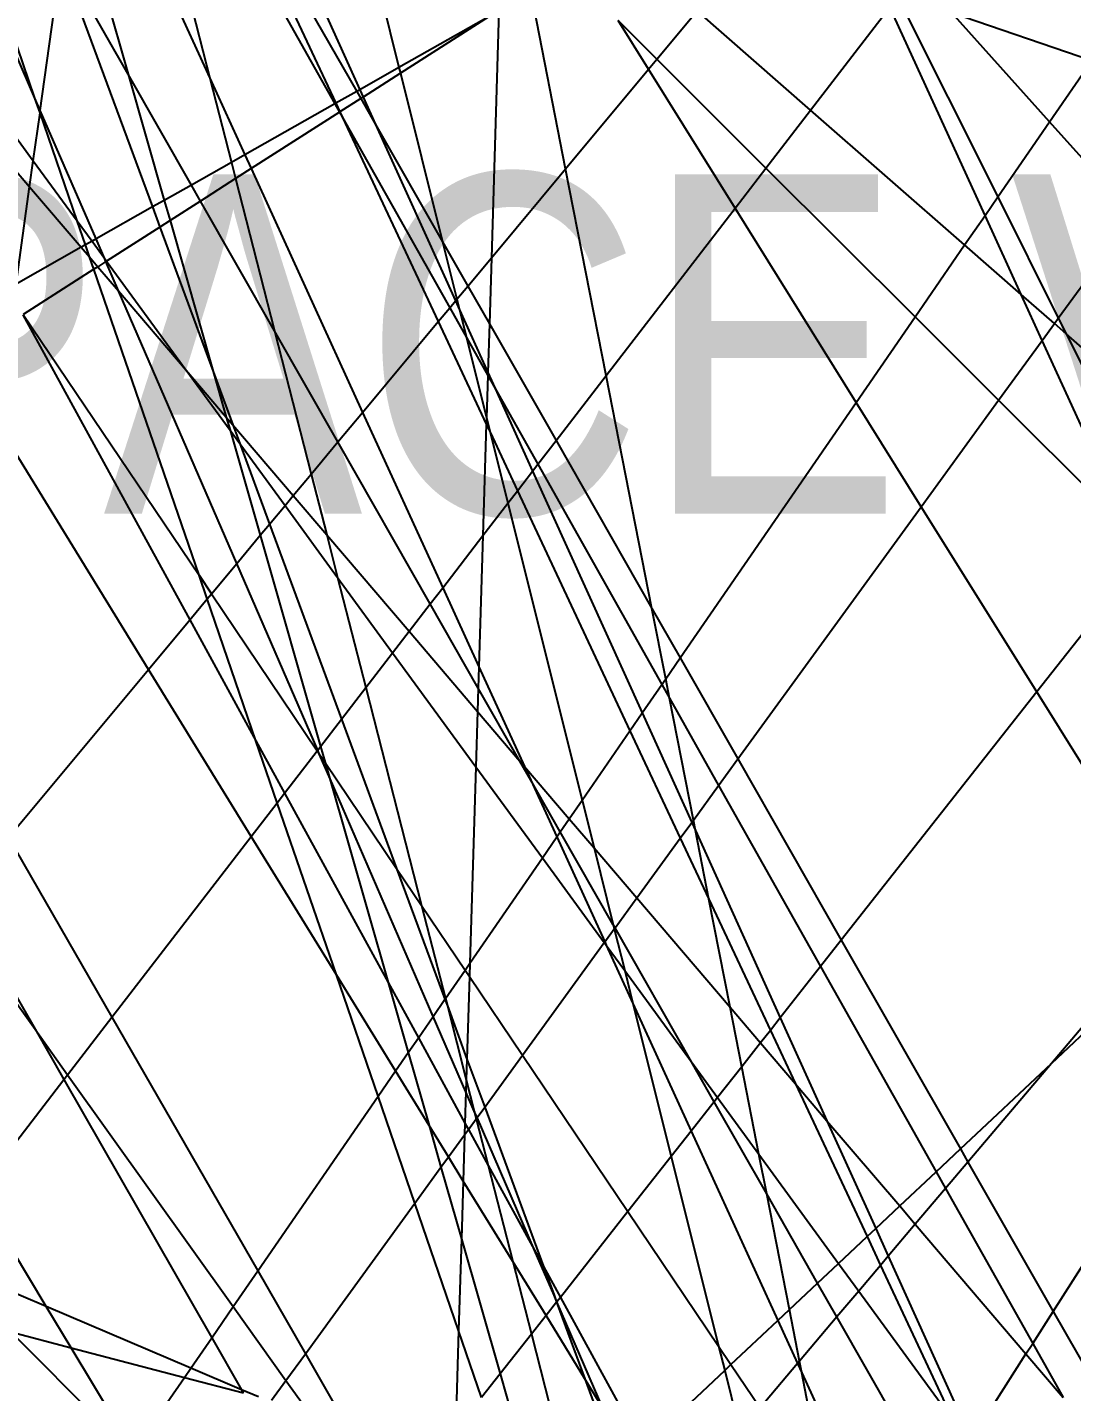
# Model space of a CAD drawing. Header units: metres. Extents: x 0 to 1324930, y 0 to 1631912.
# Drawn here: x 253732.62 to 253736.79, y 1630704.57 to 1630710.01 of the extents above; entities that cross this region are included whole.
import ezdxf
from ezdxf.enums import TextEntityAlignment as Align

# ---------------------------------------------------------------- set-up
doc = ezdxf.new("R2010")
doc.units = ezdxf.units.M
doc.header["$MEASUREMENT"] = 0
doc.layers.add('limites_parcelles', color=7, linetype='Continuous')
doc.layers.add('numero_lot', color=7, linetype='Continuous')
doc.styles.add('Arial Narrow2', font='ARIALN.TTF', dxfattribs={"height": 1.352178})

msp = doc.modelspace()

# ---------------------------------------------------------------- linework, layer by layer
at = {"layer": 'limites_parcelles'}
for p, q in [((253732.84761, 1630710.90446), (253733.35113, 1630709.80335)), ((253733.06801, 1630710.9091), (253733.35113, 1630709.80335)), ((253733.17004, 1630710.90805), (253733.84945, 1630709.70129)), ((253733.4287, 1630710.90538), (253733.94876, 1630709.75748)), ((253733.84075, 1630710.90114), (253734.10466, 1630709.8457)), ((253733.35161, 1630710.77459), (253733.85355, 1630709.70361)), ((253733.35161, 1630710.77459), (253733.93635, 1630709.75046)), ((253732.80415, 1630710.5934), (253733.02561, 1630709.81966)), ((253732.65455, 1630709.72388), (253732.41133, 1630710.43141)), ((253732.65455, 1630709.72388), (253732.38414, 1630710.34745)), ((253733.02561, 1630709.81966), (253732.76089, 1630710.28378)), ((253732.67581, 1630709.67485), (253732.75961, 1630710.27461)), ((253732.75961, 1630710.27461), (253733.12289, 1630709.29015)), ((253734.76885, 1630709.44258), (253734.63131, 1630710.14372)), ((253736.09213, 1630710.12682), (253736.4906, 1630709.33013)), ((253734.50324, 1630710.07125), (253734.4732, 1630709.08781)), ((253735.13269, 1630709.87917), (253735.29278, 1630710.07125)), ((253735.74479, 1630709.67587), (253735.29278, 1630710.07125)), ((253735.74479, 1630709.67587), (253736.06081, 1630710.08616)), ((253736.44007, 1630709.25679), (253736.06081, 1630710.08616)), ((253736.69697, 1630709.62965), (253736.307, 1630710.06459)), ((253736.307, 1630710.06459), (253736.86515, 1630709.87374)), ((253734.46395, 1630710.04901), (253734.10466, 1630709.8457)), ((253734.46395, 1630710.04901), (253734.11035, 1630709.82295)), ((253735.09923, 1630709.83901), (253734.97785, 1630710.03369)), ((253735.13269, 1630709.87917), (253734.97785, 1630710.03369)), ((253732.26915, 1630709.99236), (253732.64776, 1630709.47407)), ((253732.22336, 1630709.85097), (253732.63332, 1630709.37073)), ((253734.10466, 1630709.8457), (253733.94876, 1630709.75748)), ((253734.10466, 1630709.8457), (253734.11035, 1630709.82295)), ((253735.09923, 1630709.83901), (253735.13269, 1630709.87917)), ((253735.56731, 1630709.44544), (253735.13269, 1630709.87917)), ((253736.69697, 1630709.62965), (253736.86515, 1630709.87374)), ((253733.02561, 1630709.81966), (253733.1696, 1630709.31658)), ((253733.27767, 1630709.37773), (253733.02561, 1630709.81966)), ((253733.35113, 1630709.80335), (253733.43702, 1630709.4679)), ((253733.35113, 1630709.80335), (253733.49065, 1630709.49825)), ((253734.11035, 1630709.82295), (253733.96206, 1630709.72814)), ((253734.11035, 1630709.82295), (253734.27818, 1630709.15177)), ((253734.76885, 1630709.44258), (253735.09923, 1630709.83901)), ((253735.44424, 1630709.28566), (253735.09923, 1630709.83901)), ((253733.93635, 1630709.75046), (253733.85355, 1630709.70361)), ((253733.94876, 1630709.75748), (253733.93635, 1630709.75046)), ((253733.93635, 1630709.75046), (253733.95256, 1630709.72207)), ((253733.94876, 1630709.75748), (253733.96206, 1630709.72814)), ((253732.67454, 1630709.66573), (253732.65455, 1630709.72388)), ((253732.67581, 1630709.67485), (253732.65455, 1630709.72388)), ((253733.84945, 1630709.70129), (253733.49065, 1630709.49825)), ((253733.85355, 1630709.70361), (253733.84945, 1630709.70129)), ((253733.84945, 1630709.70129), (253733.86814, 1630709.6681)), ((253733.85355, 1630709.70361), (253733.86972, 1630709.6691)), ((253733.95256, 1630709.72207), (253733.86972, 1630709.6691)), ((253733.96206, 1630709.72814), (253733.95256, 1630709.72207)), ((253733.95256, 1630709.72207), (253734.01185, 1630709.61823)), ((253733.96206, 1630709.72814), (253734.01185, 1630709.61823)), ((253732.64776, 1630709.47407), (253732.67454, 1630709.66573)), ((253732.67454, 1630709.66573), (253732.67581, 1630709.67485)), ((253732.8228, 1630709.23445), (253732.67454, 1630709.66573)), ((253732.89786, 1630709.16281), (253732.67581, 1630709.67485)), ((253733.86814, 1630709.6681), (253733.51595, 1630709.44293)), ((253733.86972, 1630709.6691), (253733.86814, 1630709.6681)), ((253733.86814, 1630709.6681), (253733.88039, 1630709.64634)), ((253733.86972, 1630709.6691), (253733.88039, 1630709.64634)), ((253733.88039, 1630709.64634), (253734.26132, 1630708.83357)), ((253733.88039, 1630709.64634), (253734.30708, 1630708.88848)), ((253735.56731, 1630709.44544), (253735.74479, 1630709.67587)), ((253736.35878, 1630709.1388), (253735.74479, 1630709.67587)), ((253736.4906, 1630709.33013), (253736.69697, 1630709.62965)), ((253737.03052, 1630709.25762), (253736.69697, 1630709.62965)), ((253734.01185, 1630709.61823), (253734.33, 1630708.91599)), ((253734.01185, 1630709.61823), (253734.27818, 1630709.15177)), ((253732.63332, 1630709.37073), (253732.64776, 1630709.47407)), ((253732.64776, 1630709.47407), (253732.8228, 1630709.23445)), ((253733.43702, 1630709.4679), (253733.27767, 1630709.37773)), ((253733.49065, 1630709.49825), (253733.43702, 1630709.4679)), ((253733.43702, 1630709.4679), (253733.45362, 1630709.40308)), ((253733.49065, 1630709.49825), (253733.51595, 1630709.44293)), ((253733.51595, 1630709.44293), (253733.45362, 1630709.40308)), ((253733.51595, 1630709.44293), (253733.95995, 1630708.47195)), ((253734.4732, 1630709.08781), (253734.76885, 1630709.44258)), ((253734.93049, 1630708.61865), (253734.76885, 1630709.44258)), ((253735.44424, 1630709.28566), (253735.56731, 1630709.44544)), ((253736.16149, 1630708.85247), (253735.56731, 1630709.44544)), ((253732.57906, 1630708.98241), (253732.63332, 1630709.37073)), ((253732.63332, 1630709.37073), (253732.83916, 1630709.1296)), ((253733.27767, 1630709.37773), (253733.1696, 1630709.31658)), ((253733.31409, 1630709.31387), (253733.27767, 1630709.37773)), ((253733.45362, 1630709.40308), (253733.31409, 1630709.31387)), ((253733.45362, 1630709.40308), (253733.60873, 1630708.79729)), ((253733.1696, 1630709.31658), (253733.12289, 1630709.29015)), ((253733.1696, 1630709.31658), (253733.1926, 1630709.2362)), ((253733.31409, 1630709.31387), (253733.1926, 1630709.2362)), ((253733.60873, 1630708.79729), (253733.31409, 1630709.31387)), ((253736.44007, 1630709.25679), (253736.4906, 1630709.33013)), ((253736.4906, 1630709.33013), (253736.73213, 1630708.84724)), ((253733.12289, 1630709.29015), (253732.89786, 1630709.16281)), ((253733.12289, 1630709.29015), (253733.15231, 1630709.21044)), ((253734.93049, 1630708.61865), (253735.44424, 1630709.28566)), ((253735.92676, 1630708.51177), (253735.44424, 1630709.28566)), ((253736.35878, 1630709.1388), (253736.44007, 1630709.25679)), ((253736.5842, 1630708.94162), (253736.44007, 1630709.25679)), ((253736.73213, 1630708.84724), (253737.03052, 1630709.25762)), ((253732.85564, 1630709.13892), (253732.8228, 1630709.23445)), ((253732.8228, 1630709.23445), (253732.88178, 1630709.15371)), ((253733.15231, 1630709.21044), (253732.93965, 1630709.07448)), ((253733.1926, 1630709.2362), (253733.15231, 1630709.21044)), ((253733.15231, 1630709.21044), (253733.36474, 1630708.63477)), ((253733.1926, 1630709.2362), (253733.36474, 1630708.63477)), ((253732.85564, 1630709.13892), (253732.83916, 1630709.1296)), ((253732.88178, 1630709.15371), (253732.85564, 1630709.13892)), ((253732.87211, 1630709.091), (253732.85564, 1630709.13892)), ((253732.89786, 1630709.16281), (253732.88178, 1630709.15371)), ((253732.88178, 1630709.15371), (253732.93105, 1630709.08626)), ((253732.93105, 1630709.08626), (253732.89786, 1630709.16281)), ((253734.27818, 1630709.15177), (253734.33549, 1630708.92257)), ((253734.27818, 1630709.15177), (253734.37914, 1630708.97495)), ((253736.16149, 1630708.85247), (253736.35878, 1630709.1388)), ((253736.5842, 1630708.94162), (253736.35878, 1630709.1388)), ((253732.83916, 1630709.1296), (253732.57906, 1630708.98241)), ((253732.83916, 1630709.1296), (253732.87211, 1630709.091)), ((253732.88893, 1630709.04206), (253732.87211, 1630709.091)), ((253732.87211, 1630709.091), (253732.90508, 1630709.05238)), ((253732.93692, 1630709.07273), (253732.93105, 1630709.08626)), ((253732.93105, 1630709.08626), (253732.93965, 1630709.07448)), ((253734.37914, 1630708.97495), (253734.4732, 1630709.08781)), ((253734.4732, 1630709.08781), (253734.46515, 1630708.82431)), ((253732.88893, 1630709.04206), (253732.60745, 1630708.86209)), ((253732.90508, 1630709.05238), (253732.88893, 1630709.04206)), ((253733.30815, 1630707.82257), (253732.88893, 1630709.04206)), ((253732.93692, 1630709.07273), (253732.90508, 1630709.05238)), ((253732.90508, 1630709.05238), (253732.98772, 1630708.95557)), ((253732.93965, 1630709.07448), (253732.93692, 1630709.07273)), ((253732.98772, 1630708.95557), (253732.93692, 1630709.07273)), ((253732.93965, 1630709.07448), (253733.25664, 1630708.64054)), ((253734.33549, 1630708.92257), (253734.37914, 1630708.97495)), ((253734.37914, 1630708.97495), (253734.46515, 1630708.82431)), ((253733.45841, 1630707.87014), (253732.98772, 1630708.95557)), ((253732.98772, 1630708.95557), (253733.25664, 1630708.64054)), ((253734.33, 1630708.91599), (253734.33549, 1630708.92257)), ((253734.33549, 1630708.92257), (253734.34592, 1630708.88085)), ((253736.66781, 1630708.75878), (253736.5842, 1630708.94162)), ((253736.71656, 1630708.82584), (253736.5842, 1630708.94162)), ((253734.26132, 1630708.83357), (253734.30708, 1630708.88848)), ((253734.30708, 1630708.88848), (253734.33, 1630708.91599)), ((253734.30708, 1630708.88848), (253734.37353, 1630708.77044)), ((253734.33, 1630708.91599), (253734.34592, 1630708.88085)), ((253734.34592, 1630708.88085), (253734.37353, 1630708.77044)), ((253734.34592, 1630708.88085), (253734.45924, 1630708.63074)), ((253732.60583, 1630708.86106), (253733.27099, 1630707.64524)), ((253732.60745, 1630708.86209), (253733.30815, 1630707.82257)), ((253733.95995, 1630708.47195), (253734.26132, 1630708.83357)), ((253734.26132, 1630708.83357), (253734.45294, 1630708.42469)), ((253734.46515, 1630708.82431), (253734.45924, 1630708.63074)), ((253734.46515, 1630708.82431), (253734.73069, 1630708.35924)), ((253735.92676, 1630708.51177), (253736.16149, 1630708.85247)), ((253736.49438, 1630708.52026), (253736.16149, 1630708.85247)), ((253736.66781, 1630708.75878), (253736.71656, 1630708.82584)), ((253736.71656, 1630708.82584), (253736.73213, 1630708.84724)), ((253736.76328, 1630708.78498), (253736.71656, 1630708.82584)), ((253736.73213, 1630708.84724), (253736.76328, 1630708.78498)), ((253733.60873, 1630708.79729), (253733.755, 1630708.22602)), ((253733.8616, 1630708.35393), (253733.60873, 1630708.79729)), ((253734.37353, 1630708.77044), (253734.45371, 1630708.44979)), ((253734.37353, 1630708.77044), (253734.45888, 1630708.61886)), ((253736.49438, 1630708.52026), (253736.66781, 1630708.75878)), ((253737.01402, 1630708.00168), (253736.66781, 1630708.75878)), ((253736.76328, 1630708.78498), (253737.15413, 1630708.00354)), ((253737.35899, 1630708.26389), (253736.76328, 1630708.78498)), ((253733.25664, 1630708.64054), (253733.43166, 1630708.40096)), ((253733.25664, 1630708.64054), (253733.41678, 1630708.45296)), ((253733.36474, 1630708.63477), (253733.41678, 1630708.45296)), ((253733.36474, 1630708.63477), (253733.44329, 1630708.42189)), ((253734.45888, 1630708.61886), (253734.45371, 1630708.44979)), ((253734.45924, 1630708.63074), (253734.45888, 1630708.61886)), ((253734.45888, 1630708.61886), (253734.4883, 1630708.56659)), ((253734.45924, 1630708.63074), (253734.4883, 1630708.56659)), ((253734.73069, 1630708.35924), (253734.93049, 1630708.61865)), ((253735.11259, 1630707.69036), (253734.93049, 1630708.61865)), ((253734.4883, 1630708.56659), (253734.63722, 1630708.23789)), ((253734.4883, 1630708.56659), (253734.6581, 1630708.265)), ((253735.22508, 1630707.49336), (253735.92676, 1630708.51177)), ((253736.18594, 1630708.09607), (253735.92676, 1630708.51177)), ((253736.18594, 1630708.09607), (253736.49438, 1630708.52026)), ((253737.01402, 1630708.00168), (253736.49438, 1630708.52026)), ((253733.10646, 1630707.44781), (253732.50193, 1630708.43032)), ((253733.41678, 1630708.45296), (253733.43166, 1630708.40096)), ((253733.41678, 1630708.45296), (253733.44329, 1630708.42189)), ((253733.8616, 1630708.35393), (253733.95995, 1630708.47195)), ((253733.95995, 1630708.47195), (253734.27941, 1630707.77335)), ((253734.45371, 1630708.44979), (253734.45294, 1630708.42469)), ((253734.45371, 1630708.44979), (253734.46804, 1630708.39248)), ((253733.43166, 1630708.40096), (253733.55159, 1630707.98194)), ((253733.43166, 1630708.40096), (253733.47078, 1630708.3474)), ((253733.44329, 1630708.42189), (253733.47078, 1630708.3474)), ((253733.44329, 1630708.42189), (253733.68362, 1630708.14037)), ((253734.45294, 1630708.42469), (253734.43939, 1630707.98105)), ((253734.45294, 1630708.42469), (253734.46804, 1630708.39248)), ((253734.46804, 1630708.39248), (253734.53869, 1630708.10996)), ((253734.46804, 1630708.39248), (253734.57708, 1630708.15982)), ((253733.47078, 1630708.3474), (253733.58905, 1630708.0269)), ((253733.47078, 1630708.3474), (253733.65079, 1630708.10098)), ((253733.755, 1630708.22602), (253733.8616, 1630708.35393)), ((253734.22962, 1630707.7087), (253733.8616, 1630708.35393)), ((253734.6581, 1630708.265), (253734.73069, 1630708.35924)), ((253734.73069, 1630708.35924), (253735.11259, 1630707.69036)), ((253733.68362, 1630708.14037), (253733.755, 1630708.22602)), ((253733.755, 1630708.22602), (253733.81691, 1630707.98423)), ((253734.57708, 1630708.15982), (253734.63722, 1630708.23789)), ((253734.63722, 1630708.23789), (253734.6581, 1630708.265)), ((253734.63722, 1630708.23789), (253735.07393, 1630707.27398)), ((253734.6581, 1630708.265), (253735.15214, 1630707.3875)), ((253734.53869, 1630708.10996), (253734.57708, 1630708.15982)), ((253734.57708, 1630708.15982), (253735.02532, 1630707.20343)), ((253733.65079, 1630708.10098), (253733.68362, 1630708.14037)), ((253733.68362, 1630708.14037), (253733.81691, 1630707.98423)), ((253734.43939, 1630707.98105), (253734.53869, 1630708.10996)), ((253734.53869, 1630708.10996), (253734.83459, 1630706.9266)), ((253733.58905, 1630708.0269), (253733.65079, 1630708.10098)), ((253733.65079, 1630708.10098), (253733.86053, 1630707.81386)), ((253735.45495, 1630707.09075), (253736.18594, 1630708.09607)), ((253736.64616, 1630707.35794), (253736.18594, 1630708.09607)), ((253733.55159, 1630707.98194), (253733.58905, 1630708.0269)), ((253733.58905, 1630708.0269), (253733.87593, 1630707.2495)), ((253733.45841, 1630707.87014), (253733.55159, 1630707.98194)), ((253733.55159, 1630707.98194), (253733.7923, 1630707.14092)), ((253733.81691, 1630707.98423), (253733.86053, 1630707.81386)), ((253733.81691, 1630707.98423), (253734.14542, 1630707.59939)), ((253734.27941, 1630707.77335), (253734.43939, 1630707.98105)), ((253734.43939, 1630707.98105), (253734.42343, 1630707.45841)), ((253737.06498, 1630707.89023), (253736.64616, 1630707.35794)), ((253733.35762, 1630707.74919), (253733.45841, 1630707.87014)), ((253733.781, 1630707.12625), (253733.45841, 1630707.87014)), ((253733.34046, 1630707.7286), (253733.30815, 1630707.82257)), ((253733.30815, 1630707.82257), (253733.35762, 1630707.74919)), ((253733.86053, 1630707.81386), (253733.97282, 1630707.37529)), ((253733.86053, 1630707.81386), (253734.07962, 1630707.51395)), ((253733.27099, 1630707.64524), (253733.34046, 1630707.7286)), ((253733.34046, 1630707.7286), (253733.35762, 1630707.74919)), ((253733.53501, 1630707.16265), (253733.34046, 1630707.7286)), ((253733.35762, 1630707.74919), (253733.77914, 1630707.12384)), ((253734.22962, 1630707.7087), (253734.27941, 1630707.77335)), ((253734.27941, 1630707.77335), (253734.42343, 1630707.45841)), ((253734.14542, 1630707.59939), (253734.22962, 1630707.7087)), ((253734.42083, 1630707.37344), (253734.22962, 1630707.7087)), ((253735.1676, 1630707.40994), (253735.11259, 1630707.69036)), ((253735.11259, 1630707.69036), (253735.22508, 1630707.49336)), ((253733.10646, 1630707.44781), (253733.27099, 1630707.64524)), ((253733.27099, 1630707.64524), (253733.53501, 1630707.16265)), ((253734.07962, 1630707.51395), (253734.14542, 1630707.59939)), ((253734.14542, 1630707.59939), (253734.41798, 1630707.2801)), ((253733.97282, 1630707.37529), (253734.07962, 1630707.51395)), ((253734.07962, 1630707.51395), (253734.41126, 1630707.05995)), ((253734.42343, 1630707.45841), (253734.42083, 1630707.37344)), ((253734.42343, 1630707.45841), (253734.60532, 1630707.06065)), ((253735.1676, 1630707.40994), (253735.22508, 1630707.49336)), ((253735.22508, 1630707.49336), (253735.45495, 1630707.09075)), ((253732.54858, 1630706.77839), (253733.10646, 1630707.44781)), ((253733.516, 1630706.7822), (253733.10646, 1630707.44781)), ((253735.15214, 1630707.3875), (253735.1676, 1630707.40994)), ((253735.18263, 1630707.33336), (253735.1676, 1630707.40994)), ((253733.87593, 1630707.2495), (253733.97282, 1630707.37529)), ((253733.97282, 1630707.37529), (253734.19527, 1630706.5065)), ((253734.42083, 1630707.37344), (253734.41798, 1630707.2801)), ((253734.58699, 1630707.08212), (253734.42083, 1630707.37344)), ((253735.07393, 1630707.27398), (253735.15214, 1630707.3875)), ((253735.15214, 1630707.3875), (253735.18263, 1630707.33336)), ((253736.64616, 1630707.35794), (253735.86746, 1630706.36827)), ((253737.20238, 1630706.46582), (253736.64616, 1630707.35794)), ((253735.27797, 1630706.84734), (253735.18263, 1630707.33336)), ((253735.18263, 1630707.33336), (253735.37845, 1630706.98554)), ((253733.7923, 1630707.14092), (253733.87593, 1630707.2495)), ((253733.87593, 1630707.2495), (253734.09547, 1630706.65456)), ((253734.41798, 1630707.2801), (253734.41126, 1630707.05995)), ((253734.41798, 1630707.2801), (253734.58699, 1630707.08212)), ((253735.02532, 1630707.20343), (253735.07393, 1630707.27398)), ((253735.07393, 1630707.27398), (253735.27135, 1630706.83823)), ((253734.83459, 1630706.9266), (253735.02532, 1630707.20343)), ((253735.02532, 1630707.20343), (253735.22582, 1630706.77562)), ((253733.61957, 1630706.91666), (253733.53501, 1630707.16265)), ((253733.53501, 1630707.16265), (253733.64881, 1630706.95463)), ((253733.77914, 1630707.12384), (253733.781, 1630707.12625)), ((253733.781, 1630707.12625), (253733.7923, 1630707.14092)), ((253733.78727, 1630707.11178), (253733.781, 1630707.12625)), ((253733.7923, 1630707.14092), (253733.8105, 1630707.07732)), ((253733.64881, 1630706.95463), (253733.77914, 1630707.12384)), ((253733.77914, 1630707.12384), (253733.78727, 1630707.11178)), ((253733.82659, 1630707.02111), (253733.78727, 1630707.11178)), ((253733.78727, 1630707.11178), (253733.8105, 1630707.07732)), ((253733.8105, 1630707.07732), (253733.82659, 1630707.02111)), ((253733.8105, 1630707.07732), (253734.09547, 1630706.65456)), ((253734.62991, 1630707.00688), (253734.58699, 1630707.08212)), ((253734.58699, 1630707.08212), (253734.60532, 1630707.06065)), ((253735.37845, 1630706.98554), (253735.45495, 1630707.09075)), ((253735.45495, 1630707.09075), (253735.86746, 1630706.36827)), ((253733.82659, 1630707.02111), (253734.06154, 1630706.20023)), ((253734.2411, 1630706.06523), (253733.82659, 1630707.02111)), ((253734.41126, 1630707.05995), (253734.38736, 1630706.2775)), ((253734.41126, 1630707.05995), (253734.67639, 1630706.697)), ((253734.60532, 1630707.06065), (253734.62991, 1630707.00688)), ((253734.60532, 1630707.06065), (253734.7833, 1630706.85216)), ((253734.62991, 1630707.00688), (253734.73362, 1630706.78007)), ((253734.74765, 1630706.80043), (253734.62991, 1630707.00688)), ((253735.27797, 1630706.84734), (253735.37845, 1630706.98554)), ((253735.37845, 1630706.98554), (253735.78499, 1630706.26346)), ((253733.516, 1630706.7822), (253733.61957, 1630706.91666)), ((253733.61957, 1630706.91666), (253733.64881, 1630706.95463)), ((253733.85544, 1630706.23053), (253733.61957, 1630706.91666)), ((253733.64881, 1630706.95463), (253734.06154, 1630706.20023)), ((253734.7833, 1630706.85216), (253734.83459, 1630706.9266)), ((253734.83459, 1630706.9266), (253734.88216, 1630706.73635)), ((253734.73362, 1630706.78007), (253734.74765, 1630706.80043)), ((253734.74765, 1630706.80043), (253734.7833, 1630706.85216)), ((253734.95863, 1630706.43054), (253734.74765, 1630706.80043)), ((253734.7833, 1630706.85216), (253734.88216, 1630706.73635)), ((253735.22582, 1630706.77562), (253735.27135, 1630706.83823)), ((253735.27135, 1630706.83823), (253735.27797, 1630706.84734)), ((253735.27135, 1630706.83823), (253735.28618, 1630706.8055)), ((253735.28618, 1630706.8055), (253735.27797, 1630706.84734)), ((253735.33971, 1630706.53262), (253735.28618, 1630706.8055)), ((253735.28618, 1630706.8055), (253735.62429, 1630706.05921)), ((253732.54858, 1630706.77839), (253732.96088, 1630706.06148)), ((253732.96088, 1630706.06148), (253733.516, 1630706.7822)), ((253733.85544, 1630706.23053), (253733.516, 1630706.7822)), ((253734.67639, 1630706.697), (253734.73362, 1630706.78007)), ((253734.73362, 1630706.78007), (253734.9249, 1630706.36177)), ((253735.05232, 1630706.53701), (253735.22582, 1630706.77562)), ((253735.22582, 1630706.77562), (253735.33971, 1630706.53262)), ((253734.38736, 1630706.2775), (253734.67639, 1630706.697)), ((253734.67639, 1630706.697), (253734.92309, 1630706.35928)), ((253734.88216, 1630706.73635), (253734.95863, 1630706.43054)), ((253734.88216, 1630706.73635), (253735.05232, 1630706.53701)), ((253734.09547, 1630706.65456), (253734.28789, 1630706.13313)), ((253734.09547, 1630706.65456), (253734.19527, 1630706.5065)), ((253732.35183, 1630706.5423), (253732.6548, 1630706.01365)), ((253734.96578, 1630706.41799), (253735.05232, 1630706.53701)), ((253735.05232, 1630706.53701), (253735.42434, 1630706.10121)), ((253735.42434, 1630706.10121), (253735.33971, 1630706.53262)), ((253735.33971, 1630706.53262), (253735.58499, 1630706.00927)), ((253732.31161, 1630706.49405), (253732.6548, 1630706.01365)), ((253734.19527, 1630706.5065), (253734.29006, 1630706.13629)), ((253734.19527, 1630706.5065), (253734.36829, 1630706.24982)), ((253734.95863, 1630706.43054), (253734.96279, 1630706.41388)), ((253734.96578, 1630706.41799), (253734.95863, 1630706.43054)), ((253734.96279, 1630706.41388), (253734.96578, 1630706.41799)), ((253735.27059, 1630705.88358), (253734.96578, 1630706.41799)), ((253737.20238, 1630706.46582), (253736.70484, 1630705.87788)), ((253734.9249, 1630706.36177), (253734.96279, 1630706.41388)), ((253734.96279, 1630706.41388), (253735.00421, 1630706.24823)), ((253735.86746, 1630706.36827), (253735.78499, 1630706.26346)), ((253735.86746, 1630706.36827), (253736.34205, 1630705.53705)), ((253736.70484, 1630705.87788), (253737.24977, 1630706.38982)), ((253734.5969, 1630705.91067), (253734.92309, 1630706.35928)), ((253734.92309, 1630706.35928), (253734.9249, 1630706.36177)), ((253734.92309, 1630706.35928), (253734.93097, 1630706.34849)), ((253734.9249, 1630706.36177), (253734.93097, 1630706.34849)), ((253734.93097, 1630706.34849), (253735.03727, 1630706.11605)), ((253734.93097, 1630706.34849), (253735.00421, 1630706.24823)), ((253734.36829, 1630706.24982), (253734.38736, 1630706.2775)), ((253734.38736, 1630706.2775), (253734.38572, 1630706.22396)), ((253735.78499, 1630706.26346), (253735.62429, 1630706.05921)), ((253735.78499, 1630706.26346), (253736.2452, 1630705.44606)), ((253734.02172, 1630705.74682), (253733.85544, 1630706.23053)), ((253734.0911, 1630705.84752), (253733.85544, 1630706.23053)), ((253734.29006, 1630706.13629), (253734.36829, 1630706.24982)), ((253734.36829, 1630706.24982), (253734.38572, 1630706.22396)), ((253734.38572, 1630706.22396), (253734.37568, 1630705.89521)), ((253734.38572, 1630706.22396), (253734.5969, 1630705.91067)), ((253735.00421, 1630706.24823), (253735.03727, 1630706.11605)), ((253735.00421, 1630706.24823), (253735.27059, 1630705.88358)), ((253734.06154, 1630706.20023), (253734.14154, 1630705.92072)), ((253734.06154, 1630706.20023), (253734.18218, 1630705.97971)), ((253734.2411, 1630706.06523), (253734.28789, 1630706.13313)), ((253734.28789, 1630706.13313), (253734.29006, 1630706.13629)), ((253734.28789, 1630706.13313), (253734.29765, 1630706.10668)), ((253734.29006, 1630706.13629), (253734.29765, 1630706.10668)), ((253734.29765, 1630706.10668), (253734.37314, 1630705.81184)), ((253734.29765, 1630706.10668), (253734.37568, 1630705.89521)), ((253735.03727, 1630706.11605), (253735.18962, 1630705.50677)), ((253735.03727, 1630706.11605), (253735.26947, 1630705.60826)), ((253735.47084, 1630705.86418), (253735.42434, 1630706.10121)), ((253735.42434, 1630706.10121), (253735.54558, 1630705.95918)), ((253732.78435, 1630705.83229), (253732.96088, 1630706.06148)), ((253732.96088, 1630706.06148), (253733.54215, 1630705.05077)), ((253734.18218, 1630705.97971), (253734.2411, 1630706.06523)), ((253734.37168, 1630705.76412), (253734.2411, 1630706.06523)), ((253735.62429, 1630706.05921), (253735.58499, 1630706.00927)), ((253735.62429, 1630706.05921), (253735.80988, 1630705.64958)), ((253736.71161, 1630704.8898), (253737.45687, 1630706.05766)), ((253732.6548, 1630706.01365), (253732.76966, 1630705.81322)), ((253732.6548, 1630706.01365), (253732.78435, 1630705.83229)), ((253735.58499, 1630706.00927), (253735.54558, 1630705.95918)), ((253735.58499, 1630706.00927), (253735.68501, 1630705.79585)), ((253734.14154, 1630705.92072), (253734.18218, 1630705.97971)), ((253734.18218, 1630705.97971), (253734.3679, 1630705.64025)), ((253735.54558, 1630705.95918), (253735.47084, 1630705.86418)), ((253735.54558, 1630705.95918), (253735.68501, 1630705.79585)), ((253734.0911, 1630705.84752), (253734.14154, 1630705.92072)), ((253734.14154, 1630705.92072), (253734.22457, 1630705.6306)), ((253734.37568, 1630705.89521), (253734.37314, 1630705.81184)), ((253734.37568, 1630705.89521), (253734.44637, 1630705.70365)), ((253734.44637, 1630705.70365), (253734.5969, 1630705.91067)), ((253734.5969, 1630705.91067), (253735.01702, 1630705.28741)), ((253735.36116, 1630705.72479), (253735.27059, 1630705.88358)), ((253735.27059, 1630705.88358), (253735.37434, 1630705.74155)), ((253736.34205, 1630705.53705), (253736.70484, 1630705.87788)), ((253736.70484, 1630705.87788), (253736.37202, 1630705.48458)), ((253732.76966, 1630705.81322), (253732.78435, 1630705.83229)), ((253732.78435, 1630705.83229), (253733.4442, 1630704.9086)), ((253734.02172, 1630705.74682), (253734.0911, 1630705.84752)), ((253734.22457, 1630705.6306), (253734.0911, 1630705.84752)), ((253735.47084, 1630705.86418), (253735.37434, 1630705.74155)), ((253735.53915, 1630705.51593), (253735.47084, 1630705.86418)), ((253732.4249, 1630705.3656), (253732.76966, 1630705.81322)), ((253732.76966, 1630705.81322), (253733.35898, 1630704.78492)), ((253734.37314, 1630705.81184), (253734.37168, 1630705.76412)), ((253734.37314, 1630705.81184), (253734.40508, 1630705.68711)), ((253735.68501, 1630705.79585), (253735.97008, 1630705.1876)), ((253735.68501, 1630705.79585), (253735.80988, 1630705.64958)), ((253733.54215, 1630705.05077), (253734.02172, 1630705.74682)), ((253734.16812, 1630705.32097), (253734.02172, 1630705.74682)), ((253734.37168, 1630705.76412), (253734.3679, 1630705.64025)), ((253734.40508, 1630705.68711), (253734.37168, 1630705.76412)), ((253735.36116, 1630705.72479), (253735.26947, 1630705.60826)), ((253735.37434, 1630705.74155), (253735.36116, 1630705.72479)), ((253735.57002, 1630705.35859), (253735.36116, 1630705.72479)), ((253735.37434, 1630705.74155), (253735.53915, 1630705.51593)), ((253734.3818, 1630705.61484), (253734.4127, 1630705.65734)), ((253734.40508, 1630705.68711), (253734.4127, 1630705.65734)), ((253734.41601, 1630705.66189), (253734.40508, 1630705.68711)), ((253734.4127, 1630705.65734), (253734.41601, 1630705.66189)), ((253734.4127, 1630705.65734), (253734.46034, 1630705.47127)), ((253734.41601, 1630705.66189), (253734.44637, 1630705.70365)), ((253734.6452, 1630705.13337), (253734.41601, 1630705.66189)), ((253734.44637, 1630705.70365), (253734.68088, 1630705.06816)), ((253734.22457, 1630705.6306), (253734.27222, 1630705.46414)), ((253734.30189, 1630705.50494), (253734.22457, 1630705.6306)), ((253734.3679, 1630705.64025), (253734.36648, 1630705.59377)), ((253734.36648, 1630705.59377), (253734.3818, 1630705.61484)), ((253734.3679, 1630705.64025), (253734.3818, 1630705.61484)), ((253734.3818, 1630705.61484), (253734.46034, 1630705.47127)), ((253735.26947, 1630705.60826), (253735.18962, 1630705.50677)), ((253735.26947, 1630705.60826), (253735.61456, 1630704.8536)), ((253735.80988, 1630705.64958), (253736.00452, 1630705.21995)), ((253735.80988, 1630705.64958), (253736.10003, 1630705.30968)), ((253734.30189, 1630705.50494), (253734.36648, 1630705.59377)), ((253734.36648, 1630705.59377), (253734.36084, 1630705.40914)), ((253734.27222, 1630705.46414), (253734.30189, 1630705.50494)), ((253734.36084, 1630705.40914), (253734.30189, 1630705.50494)), ((253735.18962, 1630705.50677), (253735.01702, 1630705.28741)), ((253735.18962, 1630705.50677), (253735.3786, 1630704.75099)), ((253735.57002, 1630705.35859), (253735.53915, 1630705.51593)), ((253735.53915, 1630705.51593), (253735.85677, 1630705.08114)), ((253736.2452, 1630705.44606), (253736.34205, 1630705.53705)), ((253736.34205, 1630705.53705), (253736.37202, 1630705.48458)), ((253734.16812, 1630705.32097), (253734.27222, 1630705.46414)), ((253734.27222, 1630705.46414), (253734.35381, 1630705.17907)), ((253734.46034, 1630705.47127), (253734.5585, 1630705.08788)), ((253734.46034, 1630705.47127), (253734.6452, 1630705.13337)), ((253736.10003, 1630705.30968), (253736.2452, 1630705.44606)), ((253736.2452, 1630705.44606), (253736.28284, 1630705.3792)), ((253736.37202, 1630705.48458), (253736.28284, 1630705.3792)), ((253736.37202, 1630705.48458), (253736.71161, 1630704.8898)), ((253734.36084, 1630705.40914), (253734.35381, 1630705.17907)), ((253734.5585, 1630705.08788), (253734.36084, 1630705.40914)), ((253732.69958, 1630704.90919), (253732.4249, 1630705.3656)), ((253735.6606, 1630704.89685), (253735.57002, 1630705.35859)), ((253735.7731, 1630705.00254), (253735.57002, 1630705.35859)), ((253736.28284, 1630705.3792), (253736.16229, 1630705.23675)), ((253736.28284, 1630705.3792), (253736.6302, 1630704.76223)), ((253733.73183, 1630704.72094), (253734.16812, 1630705.32097)), ((253734.34264, 1630704.8133), (253734.16812, 1630705.32097)), ((253735.01702, 1630705.28741), (253734.74799, 1630704.94549)), ((253735.01702, 1630705.28741), (253735.3786, 1630704.75099)), ((253736.00452, 1630705.21995), (253736.10003, 1630705.30968)), ((253736.10003, 1630705.30968), (253736.16229, 1630705.23675)), ((253736.16229, 1630705.23675), (253736.05458, 1630705.10946)), ((253736.16229, 1630705.23675), (253736.60332, 1630704.72011)), ((253734.35381, 1630705.17907), (253734.34264, 1630704.8133)), ((253734.35381, 1630705.17907), (253734.50797, 1630704.64045)), ((253735.85677, 1630705.08114), (253735.97008, 1630705.1876)), ((253735.97008, 1630705.1876), (253736.00452, 1630705.21995)), ((253735.97008, 1630705.1876), (253736.02377, 1630705.07305)), ((253736.00452, 1630705.21995), (253736.05458, 1630705.10946)), ((253734.72312, 1630704.95369), (253734.6452, 1630705.13337)), ((253734.6452, 1630705.13337), (253734.68088, 1630705.06816)), ((253732.69958, 1630704.90919), (253732.33529, 1630705.06442)), ((253734.5585, 1630705.08788), (253734.63253, 1630704.79876)), ((253734.69082, 1630704.87284), (253734.5585, 1630705.08788)), ((253734.68088, 1630705.06816), (253734.72312, 1630704.95369)), ((253734.68088, 1630705.06816), (253734.74799, 1630704.94549)), ((253735.7731, 1630705.00254), (253735.85677, 1630705.08114)), ((253735.85677, 1630705.08114), (253735.93731, 1630704.97089)), ((253736.02377, 1630705.07305), (253735.93731, 1630704.97089)), ((253736.05458, 1630705.10946), (253736.02377, 1630705.07305)), ((253736.02377, 1630705.07305), (253736.31213, 1630704.45778)), ((253736.05458, 1630705.10946), (253736.38557, 1630704.37889)), ((253733.4442, 1630704.9086), (253733.54215, 1630705.05077)), ((253733.54215, 1630705.05077), (253733.73183, 1630704.72094)), ((253734.72312, 1630704.95369), (253734.73312, 1630704.92659)), ((253734.73425, 1630704.92803), (253734.72312, 1630704.95369)), ((253735.6606, 1630704.89685), (253735.7731, 1630705.00254)), ((253735.85, 1630704.86771), (253735.7731, 1630705.00254)), ((253735.93731, 1630704.97089), (253735.85, 1630704.86771)), ((253735.93731, 1630704.97089), (253736.31213, 1630704.45778)), ((253732.79841, 1630704.74497), (253732.69958, 1630704.90919)), ((253733.27551, 1630704.66377), (253732.69958, 1630704.90919)), ((253733.35898, 1630704.78492), (253733.4442, 1630704.9086)), ((253733.4442, 1630704.9086), (253733.65436, 1630704.6144)), ((253734.73312, 1630704.92659), (253734.69082, 1630704.87284)), ((253734.73425, 1630704.92803), (253734.73312, 1630704.92659)), ((253734.73312, 1630704.92659), (253734.84606, 1630704.62054)), ((253734.74799, 1630704.94549), (253734.73425, 1630704.92803)), ((253734.91899, 1630704.50201), (253734.73425, 1630704.92803)), ((253734.74799, 1630704.94549), (253735.07538, 1630704.34706)), ((253735.61456, 1630704.8536), (253735.6606, 1630704.89685)), ((253735.70088, 1630704.6915), (253735.6606, 1630704.89685)), ((253734.69082, 1630704.87284), (253734.63253, 1630704.79876)), ((253734.84606, 1630704.62054), (253734.69082, 1630704.87284)), ((253735.42774, 1630704.67809), (253735.61456, 1630704.8536)), ((253735.61456, 1630704.8536), (253735.69296, 1630704.68214)), ((253735.85, 1630704.86771), (253735.70088, 1630704.6915)), ((253736.24999, 1630704.16642), (253735.85, 1630704.86771)), ((253736.6302, 1630704.76223), (253736.71161, 1630704.8898)), ((253736.71161, 1630704.8898), (253736.9077, 1630704.54636)), ((253732.55881, 1630704.8079), (253733.04144, 1630704.32404)), ((253732.55881, 1630704.8079), (253732.79841, 1630704.74497)), ((253734.34264, 1630704.8133), (253734.33047, 1630704.41485)), ((253734.43426, 1630704.54677), (253734.34264, 1630704.8133)), ((253734.63253, 1630704.79876), (253734.50797, 1630704.64045)), ((253734.63253, 1630704.79876), (253734.77952, 1630704.22468)), ((253733.04694, 1630704.33202), (253732.79841, 1630704.74497)), ((253732.79841, 1630704.74497), (253733.24978, 1630704.62643)), ((253733.27551, 1630704.66377), (253733.35898, 1630704.78492)), ((253733.35898, 1630704.78492), (253733.47781, 1630704.57756)), ((253735.3786, 1630704.75099), (253735.40271, 1630704.65458)), ((253735.3786, 1630704.75099), (253735.42774, 1630704.67809)), ((253736.60332, 1630704.72011), (253736.6302, 1630704.76223)), ((253736.6302, 1630704.76223), (253736.75193, 1630704.54601)), ((253733.65436, 1630704.6144), (253733.73183, 1630704.72094)), ((253733.73183, 1630704.72094), (253733.88162, 1630704.46049)), ((253735.69296, 1630704.68214), (253735.54381, 1630704.50589)), ((253735.70088, 1630704.6915), (253735.69296, 1630704.68214)), ((253735.69296, 1630704.68214), (253735.71005, 1630704.64478)), ((253735.71005, 1630704.64478), (253735.70088, 1630704.6915)), ((253736.38557, 1630704.37889), (253736.60332, 1630704.72011)), ((253736.60332, 1630704.72011), (253736.75193, 1630704.54601)), ((253733.04694, 1630704.33202), (253733.24978, 1630704.62643)), ((253733.24978, 1630704.62643), (253733.27551, 1630704.66377)), ((253733.24978, 1630704.62643), (253733.48524, 1630704.56459)), ((253733.47781, 1630704.57756), (253733.27551, 1630704.66377)), ((253734.50797, 1630704.64045), (253734.43426, 1630704.54677)), ((253734.50797, 1630704.64045), (253734.61457, 1630704.268)), ((253735.07538, 1630704.34706), (253735.40271, 1630704.65458)), ((253735.40271, 1630704.65458), (253735.42774, 1630704.67809)), ((253735.40271, 1630704.65458), (253735.46359, 1630704.4111)), ((253735.42774, 1630704.67809), (253735.54381, 1630704.50589)), ((253735.81672, 1630704.10103), (253735.71005, 1630704.64478)), ((253735.71005, 1630704.64478), (253736.05537, 1630703.88961)), ((253733.47781, 1630704.57756), (253733.48524, 1630704.56459)), ((253733.54519, 1630704.54885), (253733.47781, 1630704.57756)), ((253733.59683, 1630704.53529), (253733.65436, 1630704.6144)), ((253733.65436, 1630704.6144), (253733.73721, 1630704.49842)), ((253734.84606, 1630704.62054), (253734.98003, 1630704.25749)), ((253734.91899, 1630704.50201), (253734.84606, 1630704.62054))]:
    msp.add_line(p, q, dxfattribs=at)

# ---------------------------------------------------------------- texts
at = {"layer": 'numero_lot', "color": 82, "linetype": 'ByBlock', "style": 'Arial Narrow2'}
msp.add_text('ESPACE VERT', height=1.352334, dxfattribs=at).set_placement((253729.828, 1630707.66204), align=Align.BOTTOM_LEFT)

doc.saveas('drawing.dxf')
